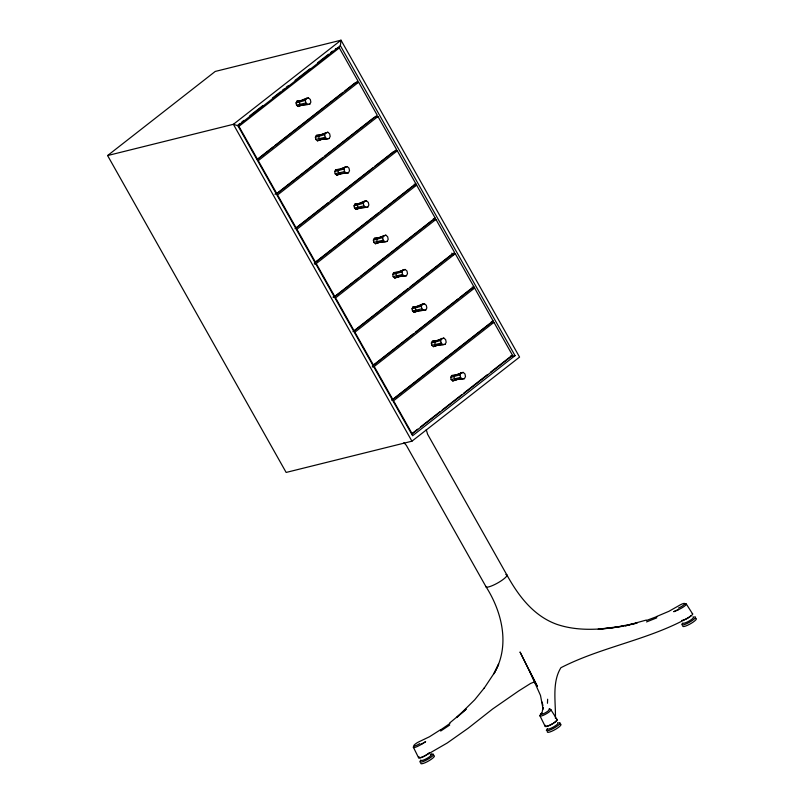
<?xml version="1.0" encoding="UTF-8"?>
<svg xmlns="http://www.w3.org/2000/svg" width="804" height="804" viewBox="0 0 804 804"><rect width="100%" height="100%" fill="white"/><g stroke="black" fill="none" stroke-linecap="round" stroke-linejoin="round"><path stroke-width="1.21" d="M547.464 703.269L547.635 699.219M411.929 441.195L233.381 124.308L237.904 125.736L412.583 435.728L515.042 355.659L340.373 45.667L341.017 40.2L215.231 71.445L107.595 155.554L286.144 472.44L411.929 441.195L519.565 357.087L341.017 40.2L233.381 124.308L107.595 155.554M542.218 711.63L543.132 707.711L543.082 709.108L540.489 695.43L529.494 670.817L537.273 686.355L520.017 651.984L535.323 682.978L533.675 682.214L530.59 683.45L518.62 690.988L492.641 708.987L468.159 728.243L447.195 743.017L426.753 754.815A6.945 1.417 -29.4 0 1 420.16 757.921A6.945 1.417 -29.4 0 1 419.065 756.725M296.053 102.912L296.988 101.103L301.601 100.611L308.495 97.927L310.324 99.505L310.857 102.118L309.771 104.208L301.058 105.254L298.093 106.51L296.515 105.143L296.053 102.912L305.349 100.379L306.435 98.289L308.495 97.927M329.107 138.519L320.384 139.554L319.108 138.449L318.736 136.63L319.5 135.172L327.831 132.228L329.66 133.816L330.183 136.419L329.107 138.519L321.821 139.303L317.419 140.821L315.841 139.454L315.389 137.213L316.324 135.414L320.937 134.921L316.324 135.414M327.037 138.881L325.208 137.293L324.675 134.69L325.761 132.59M335.65 169.714L338.826 169.473L347.157 166.539L348.986 168.116L349.519 170.729L348.433 172.82L341.157 173.614L336.745 175.121L335.178 173.764L334.715 171.523L335.65 169.714L339.318 169.282M338.826 169.473L338.072 170.94L338.434 172.759L339.72 173.865L348.433 172.82M346.373 173.182L344.534 171.604L344.011 168.991L345.097 166.9M354.051 205.824L354.986 204.025L359.599 203.533L366.483 200.839L368.322 202.427L368.845 205.03L367.76 207.13L359.046 208.166L356.082 209.432L354.504 208.065L354.051 205.824L363.338 203.301L364.423 201.201L366.483 200.839M387.096 241.431L378.372 242.476L377.096 241.371L376.734 239.552L377.488 238.084L385.819 235.15L387.649 236.738L388.181 239.341L387.096 241.431L379.82 242.225L375.408 243.733L373.83 242.376L373.378 240.135L374.312 238.326L378.925 237.833L374.312 238.326M385.036 241.793L383.196 240.215L382.674 237.612L383.759 235.512M393.638 272.636L396.814 272.395L405.146 269.451L406.985 271.038L407.507 273.641L406.422 275.742L399.146 276.526L394.744 278.043L393.166 276.676L392.714 274.435L393.638 272.636L397.307 272.204M396.814 272.395L396.06 273.852L396.432 275.671L397.709 276.777L406.422 275.742M404.362 276.104L402.533 274.516L402 271.913L403.085 269.812M412.04 308.746L412.975 306.937L417.588 306.445L424.482 303.761L426.311 305.349L426.844 307.952L425.758 310.042L417.035 311.088L414.07 312.344L412.492 310.987L412.04 308.746L421.336 306.223L422.422 304.123L424.482 303.761M445.084 344.353L436.371 345.388L435.095 344.283L434.723 342.474L435.477 341.007L443.808 338.062L445.637 339.65L446.17 342.253L445.084 344.353L437.808 345.137L433.406 346.655L431.828 345.288L431.366 343.047L432.301 341.248L436.914 340.755L432.301 341.248M443.024 344.715L441.195 343.127L440.662 340.524L441.748 338.424M451.637 375.548L454.813 375.317L463.144 372.373L464.973 373.96L465.496 376.563L464.421 378.654L457.134 379.448L452.732 380.965L451.155 379.599L450.702 377.357L451.637 375.548L455.305 375.116M454.813 375.317L454.049 376.774L454.421 378.594L455.697 379.699L464.421 378.654M462.35 379.016L460.521 377.438L459.988 374.835L461.074 372.734M449.476 723.168L466.159 709.198L456.672 717.58L474.712 699.792L484.47 687.732M483.998 688.445L494.269 672.998L498.621 664.225L493.887 673.802C510.419 646.064 502.249 612.095 485.817 586.407L406.332 445.336L403.889 442.682M540.399 714.897L541.996 712.806L540.399 714.897A6.321 1.296 -29.4 0 0 545.263 714.394A6.321 1.296 -29.4 0 0 550.639 709.53L549.363 708.947L550.639 709.53M237.994 124.992L239.964 123.454M241.934 121.917L243.903 120.379M249.813 115.766L262.606 105.766M272.445 98.078L280.325 91.927M282.284 90.39L284.254 88.852M286.224 87.314L288.194 85.777M295.078 80.39L309.841 68.853M317.721 62.702L328.545 54.24M330.514 52.702L332.484 51.165M237.904 125.736L340.373 45.667M339.308 47.898L238.919 126.339L257.551 159.413L357.941 80.963L339.308 47.898L335.439 48.853M257.33 159.303L273.079 147.001M275.048 145.464L342.956 92.39M344.926 90.852L354.765 83.164L358.634 82.199L377.267 115.263L276.877 193.714L274.938 194.196M358.634 82.199L258.245 160.649L276.877 193.714M276.656 193.613L322.917 157.463M324.886 155.926L374.101 117.464L377.97 116.51L396.603 149.574L296.204 228.024L277.581 194.95L377.97 116.51M295.008 228.688L328.464 202.538M330.434 201L372.754 167.925M374.724 166.388L393.427 151.775L397.297 150.81L415.929 183.875L315.54 262.325L296.907 229.261L397.297 150.81M314.334 262.988L378.312 213M380.282 211.462L412.753 186.086L416.633 185.121L435.255 218.185L334.866 296.636L332.936 297.118M314.304 264.044L316.233 263.571L416.633 185.121M333.67 297.299L358.272 278.073M360.242 276.526L432.09 220.386L435.959 219.422L454.592 252.496L354.202 330.936L335.569 297.872L435.959 219.422M352.996 331.6L408.11 288.536M410.08 286.998L451.416 254.697L455.285 253.732L473.918 286.797L373.528 365.247L354.896 332.183L455.285 253.732M372.322 365.91L413.668 333.61M415.638 332.072L457.958 298.998M459.918 297.46L470.752 288.998L474.621 288.033L493.254 321.108L392.865 399.548L374.232 366.483L372.292 366.966M374.232 366.483L474.621 288.033M391.659 400.211L490.078 323.308L493.947 322.344L512.58 355.408L412.191 433.858L393.558 400.794L493.947 322.344M411.688 433.848L417.598 429.225M420.552 426.924L440.25 411.517M442.22 409.98L461.928 394.583M463.898 393.045L487.546 374.574M490.5 372.262L510.208 356.865L515.042 355.659M440.853 729.751L449.898 723.499M440.602 729.69L429.507 736.735L420.18 741.208A5.115 1.045 -29.4 0 0 413.849 745.63A5.115 1.045 -29.4 0 0 419.899 743.559M440.703 731.047L449.717 725.047M420.824 744.604L425.577 741.73L420.824 744.604A6.321 1.296 -29.4 0 1 414.824 747.429A6.321 1.296 -29.4 0 1 413.829 746.343M309.771 104.208L302.495 104.992L298.093 106.51M367.76 207.13L360.483 207.914L356.082 209.432M425.758 310.042L418.482 310.836L414.07 312.344M678.546 609.583L673.883 611.643L678.546 609.583A6.321 1.296 -29.4 0 0 685.34 605.482A6.321 1.296 -29.4 0 0 684.887 603.864M317.419 140.821L321.821 139.303M336.745 175.121L341.157 173.614M375.408 243.733L379.82 242.225M394.744 278.043L399.146 276.526M433.406 346.655L437.808 345.137M452.732 380.965L457.134 379.448M306.435 98.289L300.163 100.862L296.988 101.103M364.423 201.201L358.152 203.784L354.986 204.025M422.422 304.123L416.15 306.696L412.975 306.937M646.527 621.944L656.788 617.844M656.687 616.487L668.908 611.311L678.707 605.764A5.115 1.045 -29.4 0 1 684.767 603.693A5.115 1.045 -29.4 0 1 678.435 608.115M322.082 134.469L327.831 132.228M340.263 169.222L347.157 166.539M380.071 237.391L385.819 235.15M398.261 272.144L405.146 269.451M438.069 340.303L443.808 338.062M456.25 375.056L463.144 372.373M646.707 620.397L656.938 616.547M324.675 134.69L315.389 137.213M344.011 168.991L334.715 171.523M382.674 237.612L373.378 240.135M402 271.913L392.714 274.435M440.662 340.524L431.366 343.047M459.988 374.835L450.702 377.357M296.515 105.143L305.882 102.982L307.711 104.57M315.841 139.454L325.208 137.293M335.178 173.764L344.534 171.604M354.504 208.065L363.87 205.904L365.699 207.492M373.83 242.376L383.196 240.215M393.166 276.676L402.533 274.516M412.492 310.987L421.859 308.826L423.688 310.404M431.828 345.288L441.195 343.127M451.155 379.599L460.521 377.438M646.255 620.075L625.17 625.894L637.049 623.08L611.754 627.994L599.462 629.1M413.99 184.357L415.929 183.875M433.326 218.668L435.255 218.185M471.988 287.279L473.918 286.797M491.314 321.58L493.254 321.108M510.651 355.891L512.58 355.408M301.601 100.611L300.163 100.862L299.41 102.329L299.781 104.148L301.058 105.254L302.495 104.992M359.599 203.533L358.152 203.784L357.398 205.241L357.77 207.06L359.046 208.166L360.483 207.914M417.588 306.445L416.15 306.696L415.387 308.163L415.758 309.982L417.035 311.088L418.482 310.836M598.206 629.19L624.035 626.055C601.784 629.643 578.156 631.723 556.479 624.216C533.484 615.814 518.5 595.945 507.063 575.272L427.577 434.21L426.261 429.648M686.375 604.126L692.666 614.015M550.991 709.912L557.272 719.811M451.778 253.17L453.004 255.35M316.233 263.571L334.866 296.636M532.469 676.827L537.273 686.355M539.906 715.721L545.102 726.193M413.336 747.167L418.522 757.629M542.167 702.083L542.901 705.661M421.336 306.223L421.859 308.826M363.338 203.301L363.87 205.904M305.349 100.379L305.882 102.982M555.433 718.424C555.815 702.043 551.835 682.224 560.911 667.712C600.236 647.552 644.878 640.547 684.053 620.025A6.945 1.417 -29.4 0 0 690.736 616.176A6.945 1.417 -29.4 0 0 692.274 613.593M556.891 719.389A6.945 1.417 -29.4 0 1 550.981 724.726A6.945 1.417 -29.4 0 1 545.645 725.288M505.816 574.518A12.12 2.482 -29.4 0 1 498.842 582.307A12.12 2.482 -29.4 0 1 485.817 586.407M557.634 722.645A6.221 1.276 -29.4 0 1 554.046 726.645A6.221 1.276 -29.4 0 1 547.363 728.746M559.323 722.595A7.829 1.598 -29.4 0 1 553.031 728.635A7.829 1.598 -29.4 0 1 547.434 728.826M560.217 724.183A7.829 1.598 -29.4 0 1 555.715 729.218A7.829 1.598 -29.4 0 1 547.293 731.861M556.639 720.143A6.221 1.276 -29.4 0 1 553.755 722.907M552.891 723.469A6.221 1.276 -29.4 0 1 546.378 726.243M549.092 709.188A5.115 1.045 -29.4 0 1 544.75 713.108A5.115 1.045 -29.4 0 1 540.821 713.52M429.246 752.745A6.221 1.276 -29.4 0 1 419.799 757.69M431.055 754.092A6.221 1.276 -29.4 0 1 427.477 758.092A6.221 1.276 -29.4 0 1 420.793 760.192M430.321 754.644A7.829 1.598 -29.4 0 1 432.522 755.991A7.829 1.598 -29.4 0 1 423.055 761.609A7.829 1.598 -29.4 0 1 420.864 760.272M433.637 755.629A7.829 1.598 -29.4 0 1 429.135 760.664A7.829 1.598 -29.4 0 1 420.723 763.308M691.209 615.502A6.221 1.276 -29.4 0 1 681.762 620.447M694.706 616.799A7.829 1.598 -29.4 0 1 688.425 622.839A7.829 1.598 -29.4 0 1 682.827 623.03A6.221 1.276 -29.4 0 0 689.44 620.849A6.221 1.276 -29.4 0 0 693.018 616.849M695.601 618.387A7.829 1.598 -29.4 0 1 691.098 623.422A7.829 1.598 -29.4 0 1 682.686 626.065"/></g></svg>
